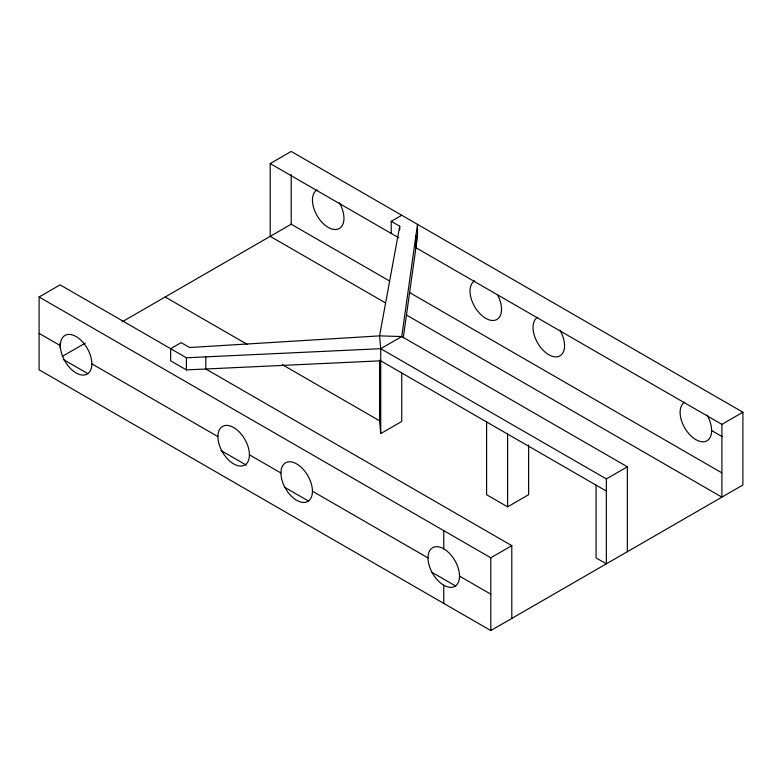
<?xml version="1.0" encoding="UTF-8"?>
<svg xmlns="http://www.w3.org/2000/svg" width="782" height="782" viewBox="0 0 782 782"><rect width="100%" height="100%" fill="white"/><g stroke="black" fill="none" stroke-linecap="round" stroke-linejoin="round"><path stroke-width="1.17" d="M403.258 337.863L417.49 236.487L417.49 224.356L401.743 336.553L380.726 348.684L186.399 357.775L60.106 284.863L39.1 296.994L39.1 369.778L490.793 630.556L742.9 485.006L742.9 412.222L291.207 151.444L270.201 163.575L270.201 236.35L385.506 302.917M391.235 233.456L391.235 221.326L399.719 226.223L379.563 335.879L380.726 348.684L380.726 433.59L401.743 421.459L401.743 372.936M62.208 356.436L85.316 343.093M122.09 321.861L291.207 224.219L389.583 281.021M391.235 221.326L401.743 215.255M486.6 421.938L486.6 494.713L507.606 506.844L528.622 494.713L528.622 444.978M380.726 348.684L606.343 478.936L627.35 466.805L627.35 551.711M39.1 296.994L490.793 557.781L511.799 545.65L511.799 618.425M415.916 235.578L415.916 247.708L721.894 424.352L742.9 412.222M627.35 466.805L401.743 336.553L379.563 335.879L189.635 347.521L181.141 342.614L170.642 348.684L170.642 360.815L186.399 369.906L380.726 360.815L606.343 491.067M270.201 163.575L398.781 237.806M711.62 430.559L722.05 436.571M409.68 292.624L721.747 472.787M406.66 315.136L721.894 497.137L721.894 424.352M165.158 296.994L247.532 344.559M282.39 364.686L379.563 420.784L380.726 433.59M511.799 545.65L205.832 368.996L205.832 356.866M39.1 333.386L60.341 345.654A22.287 12.864 60 0 0 83.977 375.047A22.287 12.864 60 0 0 83.977 343.542A22.287 12.864 60 0 0 60.341 345.654M91.856 363.845L217.914 436.62A22.287 12.864 60 0 0 241.54 466.023A22.287 12.864 60 0 0 241.54 434.509A22.287 12.864 60 0 0 217.914 436.62M249.419 454.811L280.933 473.012A22.287 12.864 60 0 0 304.569 502.415A22.287 12.864 60 0 0 304.569 470.901A22.287 12.864 60 0 0 280.933 473.012M312.448 491.204L427.998 557.918A22.287 12.864 60 0 0 451.634 587.321A22.287 12.864 60 0 0 451.634 555.807A22.287 12.864 60 0 0 427.998 557.918M459.513 576.109L490.793 594.164M63.283 359.476L87.613 373.522M220.895 450.471L246.291 465.134M284.365 487.118L308.695 501.164M431.41 572.013L455.74 586.06M606.343 478.936L606.343 563.842L596.07 557.918L596.07 485.133M507.606 434.069L507.606 506.844M490.793 557.781L490.793 630.556M443.756 530.626L443.756 548.817M443.756 585.21L443.756 603.401M399.719 226.223L399.719 229.859M379.563 360.14L379.563 420.784M291.207 174.494L291.207 224.219M186.399 357.775L186.399 369.906M60.106 343.093L60.106 347.941M559.941 330.121A22.287 12.864 60 0 1 559.941 355.849A22.287 12.864 60 0 1 537.654 342.985A22.287 12.864 60 0 1 537.654 317.257M497.479 294.746A22.287 12.864 60 0 1 496.521 319.672A22.287 12.864 60 0 1 474.439 306.261A22.287 12.864 60 0 1 474.635 280.865M707.006 415.027A22.287 12.864 60 0 1 707.006 440.755A22.287 12.864 60 0 1 684.719 427.891A22.287 12.864 60 0 1 684.719 402.163M339.349 202.763A22.287 12.864 60 0 1 339.349 228.491A22.287 12.864 60 0 1 317.062 215.627A22.287 12.864 60 0 1 317.062 189.899"/></g></svg>
